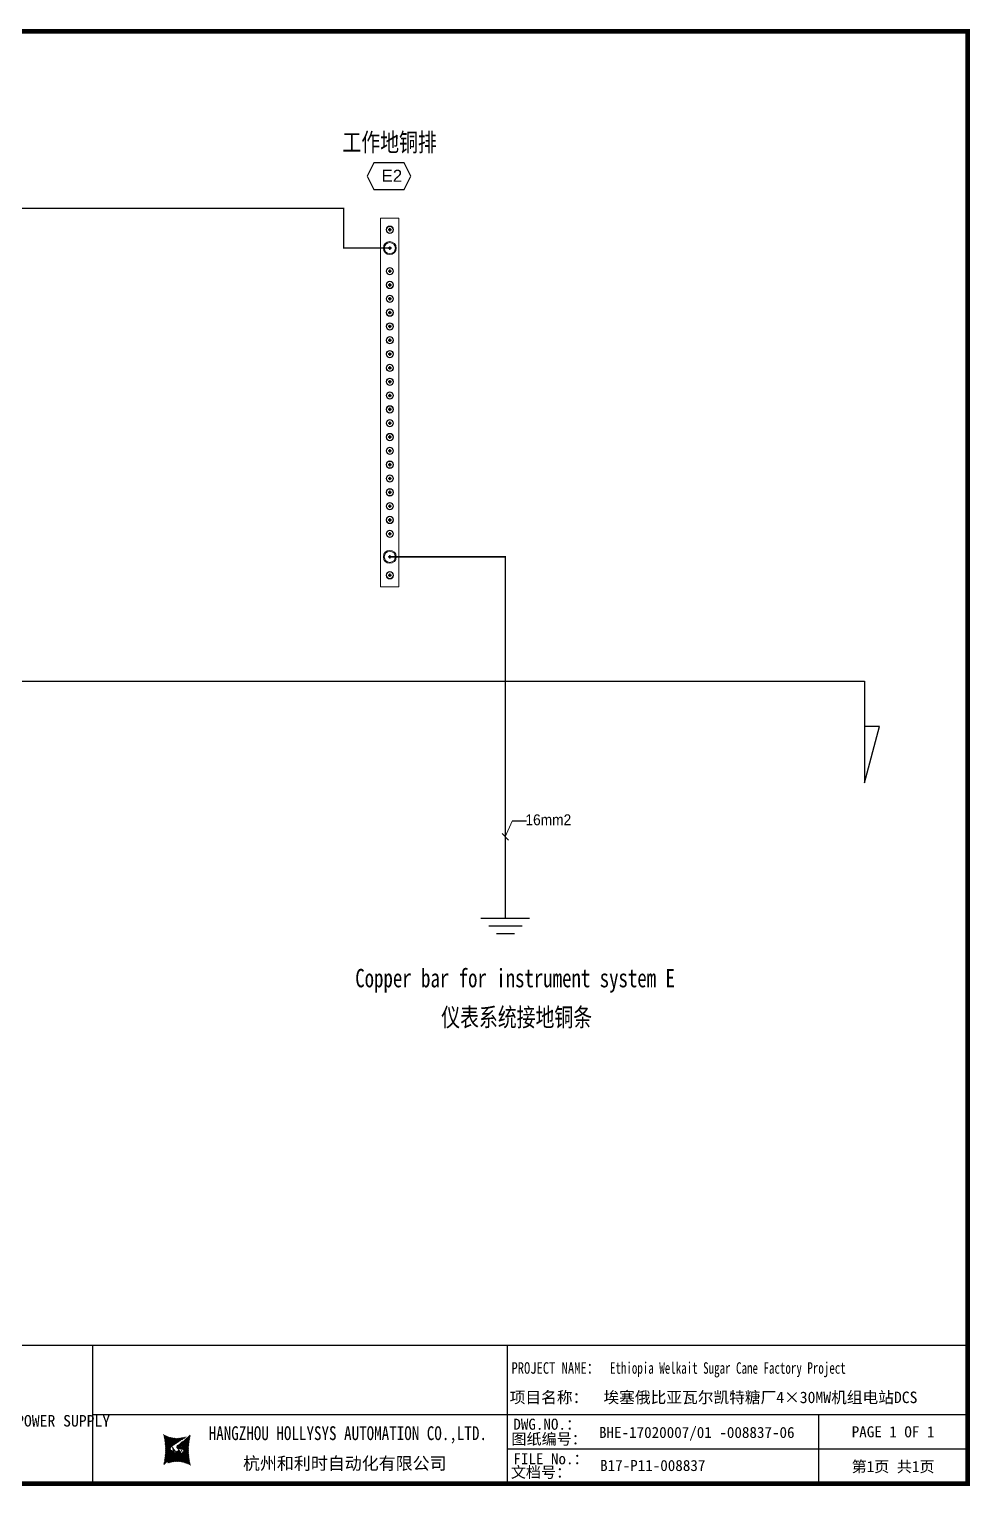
# Model space of a CAD drawing. Extents: x 81444 to 119867, y -54538 to -28747.
# Drawn here: x 98552 to 100595, y -32547 to -29386 of the extents above; entities that cross this region are included whole.
import ezdxf
from ezdxf.enums import TextEntityAlignment as Align
from ezdxf.lldxf.tags import DXFTag

# ---------------------------------------------------------------- set-up
doc = ezdxf.new("R2010")
doc.units = 0
doc.header["$LTSCALE"] = 100
doc.header["$MEASUREMENT"] = 0
for name, color, linetype in [('02___PRT_ALL_AXES', 7, 'Continuous'), ('t', 1, 'Continuous'), ('标准图框及表格', 7, 'Continuous')]:
    doc.layers.add(name, color=color, linetype=linetype)
doc.layers.add('细实线', color=7, linetype='Continuous', lineweight=20)
doc.styles.add('HZ', font='arial.ttf', dxfattribs={"width": 0.7})
doc.styles.add('HZTXT1', font='', dxfattribs={"width": 0.8})
doc.styles.get("Standard").update_dxf_attribs({"font": ''})
doc.styles.get('HZTXT1').set_extended_font_data('SimSun')
doc.styles.get('Standard').set_extended_font_data('SimSun')
tags = doc.linetypes.add('CENTER', pattern=[2, 1.25, -0.25, 0.25, -0.25]).pattern_tags.tags
tags[10:11] = [DXFTag(74, 4), DXFTag(75, 0), DXFTag(340, '0'), DXFTag(46, 1.0), DXFTag(50, 0.0), DXFTag(44, 0.0), DXFTag(45, 0.0)]
tags[8:9] = [DXFTag(74, 4), DXFTag(75, 0), DXFTag(340, '0'), DXFTag(46, 1.0), DXFTag(50, 0.0), DXFTag(44, 0.0), DXFTag(45, 0.0)]
tags[6:7] = [DXFTag(74, 4), DXFTag(75, 0), DXFTag(340, '0'), DXFTag(46, 1.0), DXFTag(50, 0.0), DXFTag(44, 0.0), DXFTag(45, 0.0)]
tags[4:5] = [DXFTag(74, 4), DXFTag(75, 0), DXFTag(340, '0'), DXFTag(46, 1.0), DXFTag(50, 0.0), DXFTag(44, 0.0), DXFTag(45, 0.0)]
tags = doc.linetypes.add('HIDDEN', pattern=[0.375, 0.25, -0.125]).pattern_tags.tags
tags[6:7] = [DXFTag(74, 4), DXFTag(75, 0), DXFTag(340, '0'), DXFTag(46, 1.0), DXFTag(50, 0.0), DXFTag(44, 0.0), DXFTag(45, 0.0)]
tags[4:5] = [DXFTag(74, 4), DXFTag(75, 0), DXFTag(340, '0'), DXFTag(46, 1.0), DXFTag(50, 0.0), DXFTag(44, 0.0), DXFTag(45, 0.0)]
pattern_1 = [(45, (0, 0), (-0.736262898216564, 0.7362628982165641), [])]

# ---------------------------------------------------------------- blocks, each defined once
blk = doc.blocks.new('工作地铜排新')
at = {"linetype": 'Continuous', "lineweight": 0}
for p, q in [((8.590020265575731, -13.04118399630534), (8.590020265575731, -12.04118399630534)), ((8.590020265575731, -12.04118399630534), (9.590020265575731, -12.04118399630534)), ((9.590020265575731, -13.04118399630534), (8.590020265575731, -13.04118399630534)), ((9.590020265575731, -12.04118399630534), (9.590020265575731, -11.04118399630534)), ((9.590020265575731, -11.04118399630534), (10.59002026557573, -11.04118399630534)), ((9.590020265575731, -14.04118399630534), (9.590020265575731, -13.04118399630534)), ((10.59002026557573, -14.04118399630534), (9.590020265575731, -14.04118399630534)), ((10.59002026557573, -11.04118399630534), (10.59002026557573, -12.04118399630534)), ((10.59002026557573, -12.04118399630534), (11.59002026557573, -12.04118399630534)), ((10.59002026557573, -13.04118399630534), (10.59002026557573, -14.04118399630534)), ((11.59002026557573, -13.04118399630534), (10.59002026557573, -13.04118399630534)), ((11.59002026557573, -12.04118399630534), (11.59002026557573, -13.04118399630534)), ((8.590020265575731, -58.00000536441803), (8.590020265575731, -57.00000536441803)), ((8.590020265575731, -57.00000536441803), (9.590020265575731, -57.00000536441803)), ((9.590020265575731, -58.00000536441803), (8.590020265575731, -58.00000536441803)), ((9.590020265575731, -57.00000536441803), (9.590020265575731, -56.00000536441803)), ((9.590020265575731, -56.00000536441803), (10.59002026557573, -56.00000536441803)), ((9.590020265575731, -59.00000536441803), (9.590020265575731, -58.00000536441803)), ((10.59002026557573, -59.00000536441803), (9.590020265575731, -59.00000536441803)), ((10.59002026557573, -56.00000536441803), (10.59002026557573, -57.00000536441803)), ((10.59002026557573, -57.00000536441803), (11.59002026557573, -57.00000536441803)), ((10.59002026557573, -58.00000536441803), (10.59002026557573, -59.00000536441803)), ((11.59002026557573, -58.00000536441803), (10.59002026557573, -58.00000536441803)), ((11.59002026557573, -57.00000536441803), (11.59002026557573, -58.00000536441803)), ((8.590020265575731, -73.00000536441803), (8.590020265575731, -72.00000536441803)), ((8.590020265575731, -72.00000536441803), (9.590020265575731, -72.00000536441803)), ((9.590020265575731, -73.00000536441803), (8.590020265575731, -73.00000536441803)), ((9.590020265575731, -72.00000536441803), (9.590020265575731, -71.00000536441803)), ((9.590020265575731, -71.00000536441803), (10.59002026557573, -71.00000536441803)), ((9.590020265575731, -74.00000536441803), (9.590020265575731, -73.00000536441803)), ((10.59002026557573, -74.00000536441803), (9.590020265575731, -74.00000536441803)), ((10.59002026557573, -71.00000536441803), (10.59002026557573, -72.00000536441803)), ((10.59002026557573, -72.00000536441803), (11.59002026557573, -72.00000536441803)), ((10.59002026557573, -73.00000536441803), (10.59002026557573, -74.00000536441803)), ((11.59002026557573, -73.00000536441803), (10.59002026557573, -73.00000536441803)), ((11.59002026557573, -72.00000536441803), (11.59002026557573, -73.00000536441803)), ((8.590020265575731, -88.00000536441803), (8.590020265575731, -87.00000536441803)), ((8.590020265575731, -87.00000536441803), (9.590020265575731, -87.00000536441803)), ((9.590020265575731, -88.00000536441803), (8.590020265575731, -88.00000536441803)), ((9.590020265575731, -87.00000536441803), (9.590020265575731, -86.00000536441803)), ((9.590020265575731, -86.00000536441803), (10.59002026557573, -86.00000536441803)), ((9.590020265575731, -89.00000536441803), (9.590020265575731, -88.00000536441803)), ((10.59002026557573, -89.00000536441803), (9.590020265575731, -89.00000536441803)), ((10.59002026557573, -86.00000536441803), (10.59002026557573, -87.00000536441803)), ((10.59002026557573, -87.00000536441803), (11.59002026557573, -87.00000536441803)), ((10.59002026557573, -88.00000536441803), (10.59002026557573, -89.00000536441803)), ((11.59002026557573, -88.00000536441803), (10.59002026557573, -88.00000536441803)), ((11.59002026557573, -87.00000536441803), (11.59002026557573, -88.00000536441803)), ((8.590020265575731, -103.000005364418), (8.590020265575731, -102.000005364418)), ((8.590020265575731, -102.000005364418), (9.590020265575731, -102.000005364418)), ((9.590020265575731, -103.000005364418), (8.590020265575731, -103.000005364418)), ((9.590020265575731, -102.000005364418), (9.590020265575731, -101.000005364418)), ((9.590020265575731, -101.000005364418), (10.59002026557573, -101.000005364418)), ((9.590020265575731, -104.000005364418), (9.590020265575731, -103.000005364418)), ((10.59002026557573, -104.000005364418), (9.590020265575731, -104.000005364418)), ((10.59002026557573, -101.000005364418), (10.59002026557573, -102.000005364418)), ((10.59002026557573, -102.000005364418), (11.59002026557573, -102.000005364418)), ((10.59002026557573, -103.000005364418), (10.59002026557573, -104.000005364418)), ((11.59002026557573, -103.000005364418), (10.59002026557573, -103.000005364418)), ((11.59002026557573, -102.000005364418), (11.59002026557573, -103.000005364418)), ((8.590020265575731, -118.000005364418), (8.590020265575731, -117.000005364418)), ((8.590020265575731, -117.000005364418), (9.590020265575731, -117.000005364418)), ((9.590020265575731, -118.000005364418), (8.590020265575731, -118.000005364418)), ((9.590020265575731, -117.000005364418), (9.590020265575731, -116.000005364418)), ((9.590020265575731, -116.000005364418), (10.59002026557573, -116.000005364418)), ((9.590020265575731, -119.000005364418), (9.590020265575731, -118.000005364418)), ((10.59002026557573, -119.000005364418), (9.590020265575731, -119.000005364418)), ((10.59002026557573, -116.000005364418), (10.59002026557573, -117.000005364418)), ((10.59002026557573, -117.000005364418), (11.59002026557573, -117.000005364418)), ((10.59002026557573, -118.000005364418), (10.59002026557573, -119.000005364418)), ((11.59002026557573, -118.000005364418), (10.59002026557573, -118.000005364418)), ((11.59002026557573, -117.000005364418), (11.59002026557573, -118.000005364418)), ((8.590020265575731, -133.000005364418), (8.590020265575731, -132.000005364418)), ((8.590020265575731, -132.000005364418), (9.590020265575731, -132.000005364418)), ((9.590020265575731, -133.000005364418), (8.590020265575731, -133.000005364418)), ((9.590020265575731, -132.000005364418), (9.590020265575731, -131.000005364418)), ((9.590020265575731, -131.000005364418), (10.59002026557573, -131.000005364418)), ((9.590020265575731, -134.000005364418), (9.590020265575731, -133.000005364418)), ((10.59002026557573, -134.000005364418), (9.590020265575731, -134.000005364418)), ((10.59002026557573, -131.000005364418), (10.59002026557573, -132.000005364418)), ((10.59002026557573, -132.000005364418), (11.59002026557573, -132.000005364418)), ((10.59002026557573, -133.000005364418), (10.59002026557573, -134.000005364418)), ((11.59002026557573, -133.000005364418), (10.59002026557573, -133.000005364418)), ((11.59002026557573, -132.000005364418), (11.59002026557573, -133.000005364418)), ((8.590020265575731, -148.000005364418), (8.590020265575731, -147.000005364418)), ((8.590020265575731, -147.000005364418), (9.590020265575731, -147.000005364418)), ((9.590020265575731, -148.000005364418), (8.590020265575731, -148.000005364418)), ((9.590020265575731, -147.000005364418), (9.590020265575731, -146.000005364418)), ((9.590020265575731, -146.000005364418), (10.59002026557573, -146.000005364418)), ((9.590020265575731, -149.000005364418), (9.590020265575731, -148.000005364418)), ((10.59002026557573, -149.000005364418), (9.590020265575731, -149.000005364418)), ((10.59002026557573, -146.000005364418), (10.59002026557573, -147.000005364418)), ((10.59002026557573, -147.000005364418), (11.59002026557573, -147.000005364418)), ((10.59002026557573, -148.000005364418), (10.59002026557573, -149.000005364418)), ((11.59002026557573, -148.000005364418), (10.59002026557573, -148.000005364418)), ((11.59002026557573, -147.000005364418), (11.59002026557573, -148.000005364418)), ((8.590020265575731, -163.000005364418), (8.590020265575731, -162.000005364418)), ((8.590020265575731, -162.000005364418), (9.590020265575731, -162.000005364418)), ((9.590020265575731, -163.000005364418), (8.590020265575731, -163.000005364418)), ((9.590020265575731, -162.000005364418), (9.590020265575731, -161.000005364418)), ((9.590020265575731, -161.000005364418), (10.59002026557573, -161.000005364418)), ((9.590020265575731, -164.000005364418), (9.590020265575731, -163.000005364418)), ((10.59002026557573, -164.000005364418), (9.590020265575731, -164.000005364418)), ((10.59002026557573, -161.000005364418), (10.59002026557573, -162.000005364418)), ((10.59002026557573, -162.000005364418), (11.59002026557573, -162.000005364418)), ((10.59002026557573, -163.000005364418), (10.59002026557573, -164.000005364418)), ((11.59002026557573, -163.000005364418), (10.59002026557573, -163.000005364418)), ((11.59002026557573, -162.000005364418), (11.59002026557573, -163.000005364418)), ((8.590020265575731, -178.000005364418), (8.590020265575731, -177.000005364418)), ((8.590020265575731, -177.000005364418), (9.590020265575731, -177.000005364418)), ((9.590020265575731, -178.000005364418), (8.590020265575731, -178.000005364418)), ((9.590020265575731, -177.000005364418), (9.590020265575731, -176.000005364418)), ((9.590020265575731, -176.000005364418), (10.59002026557573, -176.000005364418)), ((9.590020265575731, -179.000005364418), (9.590020265575731, -178.000005364418)), ((10.59002026557573, -179.000005364418), (9.590020265575731, -179.000005364418)), ((10.59002026557573, -176.000005364418), (10.59002026557573, -177.000005364418)), ((10.59002026557573, -177.000005364418), (11.59002026557573, -177.000005364418)), ((10.59002026557573, -178.000005364418), (10.59002026557573, -179.000005364418)), ((11.59002026557573, -178.000005364418), (10.59002026557573, -178.000005364418)), ((11.59002026557573, -177.000005364418), (11.59002026557573, -178.000005364418)), ((8.590020265575731, -193.000005364418), (8.590020265575731, -192.000005364418)), ((8.590020265575731, -192.000005364418), (9.590020265575731, -192.000005364418)), ((9.590020265575731, -193.000005364418), (8.590020265575731, -193.000005364418)), ((9.590020265575731, -192.000005364418), (9.590020265575731, -191.000005364418)), ((9.590020265575731, -191.000005364418), (10.59002026557573, -191.000005364418)), ((9.590020265575731, -194.000005364418), (9.590020265575731, -193.000005364418)), ((10.59002026557573, -194.000005364418), (9.590020265575731, -194.000005364418)), ((10.59002026557573, -191.000005364418), (10.59002026557573, -192.000005364418)), ((10.59002026557573, -192.000005364418), (11.59002026557573, -192.000005364418)), ((10.59002026557573, -193.000005364418), (10.59002026557573, -194.000005364418)), ((11.59002026557573, -193.000005364418), (10.59002026557573, -193.000005364418)), ((11.59002026557573, -192.000005364418), (11.59002026557573, -193.000005364418)), ((8.590020265575731, -208.000005364418), (8.590020265575731, -207.000005364418)), ((8.590020265575731, -207.000005364418), (9.590020265575731, -207.000005364418)), ((9.590020265575731, -208.000005364418), (8.590020265575731, -208.000005364418)), ((9.590020265575731, -207.000005364418), (9.590020265575731, -206.000005364418)), ((9.590020265575731, -206.000005364418), (10.59002026557573, -206.000005364418)), ((9.590020265575731, -209.000005364418), (9.590020265575731, -208.000005364418)), ((10.59002026557573, -209.000005364418), (9.590020265575731, -209.000005364418)), ((9.590020265575731, -222.000005364418), (9.590020265575731, -221.000005364418)), ((9.590020265575731, -221.000005364418), (10.59002026557573, -221.000005364418)), ((10.59002026557573, -206.000005364418), (10.59002026557573, -207.000005364418)), ((10.59002026557573, -207.000005364418), (11.59002026557573, -207.000005364418)), ((10.59002026557573, -208.000005364418), (10.59002026557573, -209.000005364418)), ((11.59002026557573, -208.000005364418), (10.59002026557573, -208.000005364418)), ((10.59002026557573, -221.000005364418), (10.59002026557573, -222.000005364418)), ((11.59002026557573, -207.000005364418), (11.59002026557573, -208.000005364418)), ((8.590020265575731, -223.000005364418), (8.590020265575731, -222.000005364418)), ((8.590020265575731, -222.000005364418), (9.590020265575731, -222.000005364418)), ((9.590020265575731, -223.000005364418), (8.590020265575731, -223.000005364418)), ((8.590020265575731, -238.000005364418), (8.590020265575731, -237.000005364418)), ((8.590020265575731, -237.000005364418), (9.590020265575731, -237.000005364418)), ((9.590020265575731, -224.000005364418), (9.590020265575731, -223.000005364418)), ((10.59002026557573, -224.000005364418), (9.590020265575731, -224.000005364418)), ((9.590020265575731, -237.000005364418), (9.590020265575731, -236.000005364418)), ((9.590020265575731, -236.000005364418), (10.59002026557573, -236.000005364418)), ((10.59002026557573, -222.000005364418), (11.59002026557573, -222.000005364418)), ((10.59002026557573, -223.000005364418), (10.59002026557573, -224.000005364418)), ((11.59002026557573, -223.000005364418), (10.59002026557573, -223.000005364418)), ((10.59002026557573, -236.000005364418), (10.59002026557573, -237.000005364418)), ((10.59002026557573, -237.000005364418), (11.59002026557573, -237.000005364418)), ((11.59002026557573, -222.000005364418), (11.59002026557573, -223.000005364418)), ((11.59002026557573, -237.000005364418), (11.59002026557573, -238.000005364418)), ((9.590020265575731, -238.000005364418), (8.590020265575731, -238.000005364418)), ((8.590020265575731, -253.000005364418), (8.590020265575731, -252.000005364418)), ((8.590020265575731, -252.000005364418), (9.590020265575731, -252.000005364418)), ((9.590020265575731, -239.000005364418), (9.590020265575731, -238.000005364418)), ((10.59002026557573, -239.000005364418), (9.590020265575731, -239.000005364418)), ((9.590020265575731, -252.000005364418), (9.590020265575731, -251.000005364418)), ((9.590020265575731, -251.000005364418), (10.59002026557573, -251.000005364418)), ((10.59002026557573, -238.000005364418), (10.59002026557573, -239.000005364418)), ((11.59002026557573, -238.000005364418), (10.59002026557573, -238.000005364418)), ((10.59002026557573, -251.000005364418), (10.59002026557573, -252.000005364418)), ((10.59002026557573, -252.000005364418), (11.59002026557573, -252.000005364418)), ((11.59002026557573, -252.000005364418), (11.59002026557573, -253.000005364418)), ((9.590020265575731, -253.000005364418), (8.590020265575731, -253.000005364418)), ((8.590020265575731, -268.000005364418), (8.590020265575731, -267.000005364418)), ((8.590020265575731, -267.000005364418), (9.590020265575731, -267.000005364418)), ((9.590020265575731, -268.000005364418), (8.590020265575731, -268.000005364418)), ((9.590020265575731, -254.000005364418), (9.590020265575731, -253.000005364418)), ((10.59002026557573, -254.000005364418), (9.590020265575731, -254.000005364418)), ((9.590020265575731, -267.000005364418), (9.590020265575731, -266.000005364418)), ((9.590020265575731, -266.000005364418), (10.59002026557573, -266.000005364418)), ((9.590020265575731, -269.000005364418), (9.590020265575731, -268.000005364418)), ((10.59002026557573, -253.000005364418), (10.59002026557573, -254.000005364418)), ((11.59002026557573, -253.000005364418), (10.59002026557573, -253.000005364418)), ((10.59002026557573, -266.000005364418), (10.59002026557573, -267.000005364418)), ((10.59002026557573, -267.000005364418), (11.59002026557573, -267.000005364418)), ((10.59002026557573, -268.000005364418), (10.59002026557573, -269.000005364418)), ((11.59002026557573, -268.000005364418), (10.59002026557573, -268.000005364418)), ((11.59002026557573, -267.000005364418), (11.59002026557573, -268.000005364418)), ((8.590020265575731, -283.000005364418), (8.590020265575731, -282.000005364418)), ((8.590020265575731, -282.000005364418), (9.590020265575731, -282.000005364418)), ((9.590020265575731, -283.000005364418), (8.590020265575731, -283.000005364418)), ((10.59002026557573, -269.000005364418), (9.590020265575731, -269.000005364418)), ((9.590020265575731, -282.000005364418), (9.590020265575731, -281.000005364418)), ((9.590020265575731, -281.000005364418), (10.59002026557573, -281.000005364418)), ((9.590020265575731, -284.000005364418), (9.590020265575731, -283.000005364418)), ((10.59002026557573, -284.000005364418), (9.590020265575731, -284.000005364418)), ((10.59002026557573, -281.000005364418), (10.59002026557573, -282.000005364418)), ((10.59002026557573, -282.000005364418), (11.59002026557573, -282.000005364418)), ((10.59002026557573, -283.000005364418), (10.59002026557573, -284.000005364418)), ((11.59002026557573, -283.000005364418), (10.59002026557573, -283.000005364418)), ((11.59002026557573, -282.000005364418), (11.59002026557573, -283.000005364418)), ((8.590020265575731, -298.000005364418), (8.590020265575731, -297.000005364418)), ((8.590020265575731, -297.000005364418), (9.590020265575731, -297.000005364418)), ((9.590020265575731, -298.000005364418), (8.590020265575731, -298.000005364418)), ((9.590020265575731, -297.000005364418), (9.590020265575731, -296.000005364418)), ((9.590020265575731, -296.000005364418), (10.59002026557573, -296.000005364418)), ((9.590020265575731, -299.000005364418), (9.590020265575731, -298.000005364418)), ((10.59002026557573, -299.000005364418), (9.590020265575731, -299.000005364418)), ((10.59002026557573, -296.000005364418), (10.59002026557573, -297.000005364418)), ((10.59002026557573, -297.000005364418), (11.59002026557573, -297.000005364418)), ((10.59002026557573, -298.000005364418), (10.59002026557573, -299.000005364418)), ((11.59002026557573, -298.000005364418), (10.59002026557573, -298.000005364418)), ((11.59002026557573, -297.000005364418), (11.59002026557573, -298.000005364418)), ((8.590020265575731, -313.000005364418), (8.590020265575731, -312.000005364418)), ((8.590020265575731, -312.000005364418), (9.590020265575731, -312.000005364418)), ((9.590020265575731, -313.000005364418), (8.590020265575731, -313.000005364418)), ((9.590020265575731, -312.000005364418), (9.590020265575731, -311.000005364418)), ((9.590020265575731, -311.000005364418), (10.59002026557573, -311.000005364418)), ((9.590020265575731, -314.000005364418), (9.590020265575731, -313.000005364418)), ((10.59002026557573, -314.000005364418), (9.590020265575731, -314.000005364418)), ((10.59002026557573, -311.000005364418), (10.59002026557573, -312.000005364418)), ((10.59002026557573, -312.000005364418), (11.59002026557573, -312.000005364418)), ((10.59002026557573, -313.000005364418), (10.59002026557573, -314.000005364418)), ((11.59002026557573, -313.000005364418), (10.59002026557573, -313.000005364418)), ((11.59002026557573, -312.000005364418), (11.59002026557573, -313.000005364418)), ((8.590020265575731, -328.000005364418), (8.590020265575731, -327.000005364418)), ((8.590020265575731, -327.000005364418), (9.590020265575731, -327.000005364418)), ((9.590020265575731, -328.000005364418), (8.590020265575731, -328.000005364418)), ((9.590020265575731, -327.000005364418), (9.590020265575731, -326.000005364418)), ((9.590020265575731, -326.000005364418), (10.59002026557573, -326.000005364418)), ((9.590020265575731, -329.000005364418), (9.590020265575731, -328.000005364418)), ((10.59002026557573, -329.000005364418), (9.590020265575731, -329.000005364418)), ((10.59002026557573, -326.000005364418), (10.59002026557573, -327.000005364418)), ((10.59002026557573, -327.000005364418), (11.59002026557573, -327.000005364418)), ((10.59002026557573, -328.000005364418), (10.59002026557573, -329.000005364418)), ((11.59002026557573, -328.000005364418), (10.59002026557573, -328.000005364418)), ((11.59002026557573, -327.000005364418), (11.59002026557573, -328.000005364418)), ((8.590020265575731, -343.000005364418), (8.590020265575731, -342.000005364418)), ((8.590020265575731, -342.000005364418), (9.590020265575731, -342.000005364418)), ((9.590020265575731, -343.000005364418), (8.590020265575731, -343.000005364418)), ((9.590020265575731, -342.000005364418), (9.590020265575731, -341.000005364418)), ((9.590020265575731, -341.000005364418), (10.59002026557573, -341.000005364418)), ((9.590020265575731, -344.000005364418), (9.590020265575731, -343.000005364418)), ((10.59002026557573, -344.000005364418), (9.590020265575731, -344.000005364418)), ((10.59002026557573, -341.000005364418), (10.59002026557573, -342.000005364418)), ((10.59002026557573, -342.000005364418), (11.59002026557573, -342.000005364418)), ((10.59002026557573, -343.000005364418), (10.59002026557573, -344.000005364418)), ((11.59002026557573, -343.000005364418), (10.59002026557573, -343.000005364418)), ((11.59002026557573, -342.000005364418), (11.59002026557573, -343.000005364418)), ((8.590020265575731, -388.000005364418), (8.590020265575731, -387.000005364418)), ((8.590020265575731, -387.000005364418), (9.590020265575731, -387.000005364418)), ((9.590020265575731, -388.000005364418), (8.590020265575731, -388.000005364418)), ((9.590020265575731, -387.000005364418), (9.590020265575731, -386.000005364418)), ((9.590020265575731, -386.000005364418), (10.59002026557573, -386.000005364418)), ((9.590020265575731, -389.000005364418), (9.590020265575731, -388.000005364418)), ((10.59002026557573, -389.000005364418), (9.590020265575731, -389.000005364418)), ((10.59002026557573, -386.000005364418), (10.59002026557573, -387.000005364418)), ((10.59002026557573, -387.000005364418), (11.59002026557573, -387.000005364418)), ((10.59002026557573, -388.000005364418), (10.59002026557573, -389.000005364418)), ((11.59002026557573, -388.000005364418), (10.59002026557573, -388.000005364418)), ((11.59002026557573, -387.000005364418), (11.59002026557573, -388.000005364418))]:
    blk.add_line(p, q, dxfattribs=at)
at = {"linetype": 'Continuous'}
for p, q in [((9.590020265575731, -31.00000536441803), (10.59002026557573, -31.00000536441803)), ((9.590020265575731, -32.00000536441803), (9.590020265575731, -31.00000536441803)), ((10.59002026557573, -31.00000536441803), (10.59002026557573, -32.00000536441803)), ((8.590020265575731, -32.00000536441803), (9.590020265575731, -32.00000536441803)), ((8.590020265575731, -33.00000536441803), (8.590020265575731, -32.00000536441803)), ((9.590020265575731, -33.00000536441803), (8.590020265575731, -33.00000536441803)), ((9.590020265575731, -34.00000536441803), (9.590020265575731, -33.00000536441803)), ((10.59002026557573, -34.00000536441803), (9.590020265575731, -34.00000536441803)), ((10.59002026557573, -32.00000536441803), (11.59002026557573, -32.00000536441803)), ((11.59002026557573, -33.00000536441803), (10.59002026557573, -33.00000536441803)), ((10.59002026557573, -33.00000536441803), (10.59002026557573, -34.00000536441803)), ((11.59002026557573, -32.00000536441803), (11.59002026557573, -33.00000536441803)), ((8.590020265575731, -367.000005364418), (9.590020265575731, -367.000005364418)), ((8.590020265575731, -368.000005364418), (8.590020265575731, -367.000005364418)), ((9.590020265575731, -368.000005364418), (8.590020265575731, -368.000005364418)), ((9.590020265575731, -366.000005364418), (10.59002026557573, -366.000005364418)), ((9.590020265575731, -367.000005364418), (9.590020265575731, -366.000005364418)), ((9.590020265575731, -369.000005364418), (9.590020265575731, -368.000005364418)), ((10.59002026557573, -369.000005364418), (9.590020265575731, -369.000005364418)), ((10.59002026557573, -366.000005364418), (10.59002026557573, -367.000005364418)), ((10.59002026557573, -367.000005364418), (11.59002026557573, -367.000005364418)), ((11.59002026557573, -368.000005364418), (10.59002026557573, -368.000005364418)), ((10.59002026557573, -368.000005364418), (10.59002026557573, -369.000005364418)), ((11.59002026557573, -367.000005364418), (11.59002026557573, -368.000005364418))]:
    blk.add_line(p, q, dxfattribs=at)
blk.add_lwpolyline([(20.00004053115845, 0), (20.00004053115845, -400.0000286102295), (0, -400.0000286102295), (0, 0)], close=True)
for centre, radius in [((10.09002026557573, -32.50000536441803), 7), ((10.09002026557573, -32.50000536441803), 6), ((10.09002026557573, -367.500005364418), 7), ((10.09002026557573, -367.500005364418), 6)]:
    blk.add_circle(centre, radius, dxfattribs=at)
at = {"layer": '02___PRT_ALL_AXES', "linetype": 'Continuous', "lineweight": 0}
for centre, radius in [((10.09002026557573, -12.54118399630534), 4), ((10.09002026557573, -12.54118399630534), 3.6), ((10.09002026557573, -57.50000536441803), 4), ((10.09002026557573, -57.50000536441803), 3.6), ((10.09002026557573, -72.50000536441803), 4), ((10.09002026557573, -72.50000536441803), 3.6), ((10.09002026557573, -87.50000536441803), 4), ((10.09002026557573, -87.50000536441803), 3.6), ((10.09002026557573, -102.500005364418), 4), ((10.09002026557573, -102.500005364418), 3.6), ((10.09002026557573, -117.500005364418), 4), ((10.09002026557573, -117.500005364418), 3.6), ((10.09002026557573, -132.500005364418), 4), ((10.09002026557573, -132.500005364418), 3.6), ((10.09002026557573, -147.500005364418), 4), ((10.09002026557573, -147.500005364418), 3.6), ((10.09002026557573, -162.500005364418), 4), ((10.09002026557573, -177.500005364418), 4), ((10.09002026557573, -162.500005364418), 3.6), ((10.09002026557573, -192.500005364418), 4), ((10.09002026557573, -177.500005364418), 3.6), ((10.09002026557573, -192.500005364418), 3.6), ((10.09002026557573, -207.500005364418), 4), ((10.09002026557573, -207.500005364418), 3.6), ((10.09002026557573, -222.500005364418), 4), ((10.09002026557573, -222.500005364418), 3.6), ((10.09002026557573, -237.500005364418), 4), ((10.09002026557573, -237.500005364418), 3.6), ((10.09002026557573, -252.500005364418), 4), ((10.09002026557573, -252.500005364418), 3.6), ((10.09002026557573, -267.500005364418), 4), ((10.09002026557573, -267.500005364418), 3.6), ((10.09002026557573, -282.500005364418), 4), ((10.09002026557573, -282.500005364418), 3.6), ((10.09002026557573, -297.500005364418), 4), ((10.09002026557573, -297.500005364418), 3.6), ((10.09002026557573, -312.500005364418), 4), ((10.09002026557573, -312.500005364418), 3.6), ((10.09002026557573, -327.500005364418), 4), ((10.09002026557573, -327.500005364418), 3.6), ((10.09002026557573, -342.500005364418), 4), ((10.09002026557573, -342.500005364418), 3.6), ((10.09002026557573, -387.500005364418), 4), ((10.09002026557573, -387.500005364418), 3.6)]:
    blk.add_circle(centre, radius, dxfattribs=at)
at = {"layer": '细实线'}
for p, q in [((8.590020265575731, -12.54118399630534), (11.59002026557573, -12.54118399630534)), ((10.09002026557573, -11.04118399630534), (10.09002026557573, -14.04118399630534)), ((10.09002026557573, -31.00000536441803), (10.09002026557573, -34.00000536441803)), ((8.590020265575731, -32.50000536441803), (11.59002026557573, -32.50000536441803)), ((8.590020265575731, -57.50000536441803), (11.59002026557573, -57.50000536441803)), ((10.09002026557573, -56.00000536441803), (10.09002026557573, -59.00000536441803)), ((8.590020265575731, -72.50000536441803), (11.59002026557573, -72.50000536441803)), ((10.09002026557573, -71.00000536441803), (10.09002026557573, -74.00000536441803)), ((8.590020265575731, -87.50000536441803), (11.59002026557573, -87.50000536441803)), ((10.09002026557573, -86.00000536441803), (10.09002026557573, -89.00000536441803)), ((8.590020265575731, -102.500005364418), (11.59002026557573, -102.500005364418)), ((10.09002026557573, -101.000005364418), (10.09002026557573, -104.000005364418)), ((8.590020265575731, -117.500005364418), (11.59002026557573, -117.500005364418)), ((10.09002026557573, -116.000005364418), (10.09002026557573, -119.000005364418)), ((8.590020265575731, -132.500005364418), (11.59002026557573, -132.500005364418)), ((10.09002026557573, -131.000005364418), (10.09002026557573, -134.000005364418)), ((8.590020265575731, -147.500005364418), (11.59002026557573, -147.500005364418)), ((10.09002026557573, -146.000005364418), (10.09002026557573, -149.000005364418)), ((8.590020265575731, -162.500005364418), (11.59002026557573, -162.500005364418)), ((10.09002026557573, -161.000005364418), (10.09002026557573, -164.000005364418)), ((8.590020265575731, -177.500005364418), (11.59002026557573, -177.500005364418)), ((10.09002026557573, -176.000005364418), (10.09002026557573, -179.000005364418)), ((8.590020265575731, -192.500005364418), (11.59002026557573, -192.500005364418)), ((10.09002026557573, -191.000005364418), (10.09002026557573, -194.000005364418)), ((8.590020265575731, -207.500005364418), (11.59002026557573, -207.500005364418)), ((10.09002026557573, -206.000005364418), (10.09002026557573, -209.000005364418)), ((10.09002026557573, -221.000005364418), (10.09002026557573, -224.000005364418)), ((8.590020265575731, -222.500005364418), (11.59002026557573, -222.500005364418)), ((10.09002026557573, -236.000005364418), (10.09002026557573, -239.000005364418)), ((8.590020265575731, -237.500005364418), (11.59002026557573, -237.500005364418)), ((8.590020265575731, -252.500005364418), (11.59002026557573, -252.500005364418)), ((10.09002026557573, -251.000005364418), (10.09002026557573, -254.000005364418)), ((8.590020265575731, -267.500005364418), (11.59002026557573, -267.500005364418)), ((10.09002026557573, -266.000005364418), (10.09002026557573, -269.000005364418)), ((8.590020265575731, -282.500005364418), (11.59002026557573, -282.500005364418)), ((10.09002026557573, -281.000005364418), (10.09002026557573, -284.000005364418)), ((8.590020265575731, -297.500005364418), (11.59002026557573, -297.500005364418)), ((10.09002026557573, -296.000005364418), (10.09002026557573, -299.000005364418)), ((8.590020265575731, -312.500005364418), (11.59002026557573, -312.500005364418)), ((10.09002026557573, -311.000005364418), (10.09002026557573, -314.000005364418)), ((8.590020265575731, -327.500005364418), (11.59002026557573, -327.500005364418)), ((10.09002026557573, -326.000005364418), (10.09002026557573, -329.000005364418)), ((8.590020265575731, -342.500005364418), (11.59002026557573, -342.500005364418)), ((10.09002026557573, -341.000005364418), (10.09002026557573, -344.000005364418)), ((8.590020265575731, -367.500005364418), (11.59002026557573, -367.500005364418)), ((10.09002026557573, -366.000005364418), (10.09002026557573, -369.000005364418)), ((8.590020265575731, -387.500005364418), (11.59002026557573, -387.500005364418)), ((10.09002026557573, -386.000005364418), (10.09002026557573, -389.000005364418))]:
    blk.add_line(p, q, dxfattribs=at)
blk = doc.blocks.new('图框')
at = {"layer": '标准图框及表格'}
h = blk.add_hatch(dxfattribs=at)
h.set_pattern_fill('ANSI31', color=5, scale=8.329863809039892, style=0)
h.set_pattern_definition(pattern_1)
edge = h.paths.add_edge_path()
edge.add_arc((2399.257256036391, -2998.153851416566), 55.18534773488954, 238.1092081981581, 291.6531626184834)
edge.add_line((2419.619937407027, -3049.445018414634), (2388.525499730735, -3070.242821799802))
edge.add_arc((2238.907377712399, -3078.328790578547), 135.3602868968974, 346.3915348661821, 374.2500326978034)
edge.add_line((2370.467593623529, -3110.177132109857), (2397.50623789792, -3087.85242802291))
edge.add_line((2391.339199201146, -3080.281448750429), (2396.143986595598, -3080.898839897796))
edge.add_spline(control_points=[(2397.470018868538, -3087.887634953957), (2398.35948137939, -3087.023080631327), (2399.970992452319, -3085.456697735681), (2399.869182150054, -3081.252294174519), (2397.426500162081, -3081.012803431273), (2396.121921064187, -3080.884897048199)], knot_values=[0, 0, 0, 0, 6.844331067525468, 12.40042740766005, 18.76924275352248, 18.76924275352248, 18.76924275352248, 18.76924275352248], weights=[1, 1, 1, 1, 1, 1], degree=3, periodic=0)
edge.add_spline(control_points=[(2388.515363058686, -3070.265433304907), (2387.789374929038, -3070.86905758363), (2386.478198365832, -3071.959237952229), (2385.544096281083, -3073.38263759949), (2385.127199159644, -3074.017912079413)], knot_values=[0, 0, 0, 0, 5.253673658024614, 9.488438564008057, 9.488438564008057, 9.488438564008057, 9.488438564008057], weights=[1, 1, 1, 1, 1], degree=3, periodic=0)
edge.add_spline(control_points=[(2386.272665588534, -3072.281716856574), (2385.721471206634, -3072.905523096015), (2384.632427465753, -3074.386714445929), (2384.912828655535, -3077.72895088909), (2387.858851342782, -3079.895552619193), (2390.185443934519, -3080.145534927004), (2391.314573401905, -3080.266855002868)], knot_values=[10.66597461496156, 10.66597461496156, 10.66597461496156, 10.66597461496156, 18.97770399508879, 28.89455822145742, 41.119553648298, 52.64692538081317, 52.64692538081317, 52.64692538081317, 52.64692538081317], weights=[1, 1, 1, 1, 1, 1, 1], degree=3, periodic=0)
h = blk.add_hatch(dxfattribs=at)
h.set_pattern_fill('ANSI31', color=3, scale=8.329863809039892, style=0)
h.set_pattern_definition(pattern_1)
edge = h.paths.add_edge_path()
edge.add_line((2402.469732125144, -3075.776359090531), (2407.706041465404, -3076.440586092609))
edge.add_spline(control_points=[(2401.044493204623, -3068.769946203269), (2400.155030693568, -3069.634500525768), (2398.543519620813, -3071.200883421574), (2398.645329922932, -3075.40528698259), (2401.088011911052, -3075.644777725895), (2402.392591008975, -3075.772684108895)], knot_values=[0, 0, 0, 0, 6.844331067526932, 12.40042740766158, 18.76924275352342, 18.76924275352342, 18.76924275352342, 18.76924275352342], weights=[1, 1, 1, 1, 1, 1], degree=3, periodic=0)
edge.add_line((2428.046918449632, -3046.480449047325), (2401.008274175249, -3068.805153134272))
edge.add_spline(control_points=[(2412.625169549749, -3083.918607966574), (2413.015644598316, -3083.422785431954), (2413.86377905187, -3082.052674005965), (2413.601683417044, -3078.928630268005), (2410.655660730175, -3076.762028538062), (2408.329068138031, -3076.512046230251), (2407.199938671052, -3076.390726154226)], knot_values=[12.65408913243743, 12.65408913243743, 12.65408913243743, 12.65408913243743, 18.97770399508879, 28.89455822145742, 41.119553648298, 52.64692538081317, 52.64692538081317, 52.64692538081317, 52.64692538081317], weights=[1, 1, 1, 1, 1, 1, 1], degree=3, periodic=0)
edge.add_line((2411.626283690712, -3084.975693399283), (2412.781242849298, -3083.732051979769))
edge.add_line((2410.021343801694, -3086.399138189481), (2411.626283690712, -3084.975693399414))
edge.add_line((2378.894574665755, -3107.212562742519), (2409.989012342048, -3086.414759357351))
edge.add_arc((2399.257256036391, -3158.503729740543), 55.18534773488965, 58.10920819815809, 111.6531626184834)
edge.add_arc((2559.607134360383, -3078.328790578547), 135.360286896897, 166.3915348661823, 194.2500326978024)
at = {"color": 7}
for p, q in [((2215.642035047145, -2851.581424744189), (2215.642035047145, -3151.581424744189)), ((3115.642035047145, -2851.581424744189), (3115.642035047145, -3151.581424744189)), ((2215.642035047145, -3001.581424744189), (3115.642035047145, -3001.581424744189)), ((3115.642035047145, -3001.581424744189), (4115.642035047145, -3001.581424744189)), ((3791.785572043125, -3001.581424744189), (3791.785572043125, -3151.581424744189)), ((4115.642035047145, -3076.581424744189), (3115.642035047145, -3076.581424744189))]:
    blk.add_line(p, q, dxfattribs=at)
at = {"color": 7, "const_width": 3}
blk.add_lwpolyline([(4115.642035047145, -2851.581424744189), (0, -2851.581424744189)], dxfattribs=at)
at = {"layer": 't', "color": 7, "const_width": 9.61519705431492}
blk.add_lwpolyline([(4115.642035047145, -3151.581424744189), (4115.642035047145, 0), (0, 0), (0, -3151.581424744189)], close=True, dxfattribs=at)
at = {"color": 7, "linetype": 'CENTER'}
for s, height, p in [('图纸编号：', 24, (3125.2212882557, -3066.664538382978)), ('杭州和利时自动化有限公司', 27, (2542.549152440595, -3121.114498389041)), ('文档号：', 24, (3124.032392707933, -3138.728717091954))]:
    blk.add_text(s, height=height, dxfattribs=at).set_placement(p)
at = {"color": 7, "flags": 8}
for tag, p, height in [('DWG.NAME:', (1381.636459220965, -2910.37952511241), 25), ('PROJECTNAME:', (3125.480185663539, -2912.807924402037), 24), ('PROJECTNAME：', (3339.10867075545, -2913.108539231762), 25), ('DWG.NO.:', (3128.186172261583, -3030.402470643486), 24), ('图纸编号', (3315.362718925957, -3052.404678158069), 24), ('FILENO.:', (3128.672545599984, -3106.104124450346), 24), ('文档号', (3317.726365529132, -3124.132485953713), 24)]:
    blk.add_attdef(tag, p, '', height=height, dxfattribs=at)
for tag, height, p in [('RENLIU', 24, (698.1883070825425, -2950.380597809435)), ('SHUFENWANG', 24, (885.7882910716289, -2950.380597809435)), ('FANGHOU', 24, (1069.730755450379, -2950.380597809435)), ('DANDANLI', 24, (1250.015700218792, -2950.380597809435)), ('A', 23, (59.89920926059131, -2974.881554149018)), ('设计时间', 23, (213.8658221408186, -2974.881554149018)), ('刘仁', 23, (698.1883070825425, -3002.188376027443)), ('王姝芬', 23, (885.7882910716289, -3002.188376027443)), ('侯方', 23, (1069.730755450379, -3002.188376027443)), ('李丹丹', 23, (1250.015700218792, -3002.188376027443)), ('#10STATIONONTROLCABINETCOVER', 30, (1777.900103825072, -3017.182374560078)), ('PAGEXOFX', 24, (3953.713803545135, -3039.081424744189)), ('REV.', 24, (59.38265968048654, -3063.048954873535)), ('DATE', 24, (208.907791745165, -3063.048954873535)), ('DESCRIPTION', 24, (451.7192896086781, -3063.048954873535)), ('PREPARED', 24, (698.1883070825425, -3063.048954873535)), ('CHECKED', 24, (885.7882910716144, -3063.048954873535)), ('SIGNED', 24, (1069.730755450364, -3063.048954873535)), ('APPROVED', 24, (1250.015700218792, -3063.048954873535)), ('图纸名称', 30, (1777.900103825072, -3094.695064044037)), ('第几页共几页', 24, (3953.713803545135, -3114.081424744189))]:
    blk.add_attdef(tag, text='', height=height, dxfattribs=at).set_placement(p, align=Align.MIDDLE)
for tag, p in [('图纸名称:', (1377.81237181677, -2965.923337057193)), ('项目名称：', (3121.562334825969, -2984.305160940257)), ('项目名称：', (3325.036680579346, -2984.305160940257))]:
    blk.add_attdef(tag, text='', height=25, dxfattribs=at).set_placement(p, align=Align.BOTTOM_LEFT)
at = {"color": 7, "width": 0.8, "flags": 8}
blk.add_attdef('HANGZHOUHOLLYSYSAUTOMATIONCO.,LTD.', text='', height=24, dxfattribs=at).set_placement((2770.082304289484, -3045.714803244191), align=Align.MIDDLE)
at = {"layer": '标准图框及表格', "color": 5, "style": 'HZ'}
for s, p in [('pgqh', (2373.884875617339, -3059.677228196226)), ('hollilas', (2374.051901626051, -3085.968484618272))]:
    blk.add_text(s, height=5.205656721233694, dxfattribs=at).set_placement(p)
at = {"layer": '标准图框及表格', "color": 3, "style": 'HZ'}
for s, height, p in [('auto', 8.676094535389492, (2400.907127263781, -3074.200036411981)), ('hollysys', 4.338047267694746, (2402.5381050141, -3099.731461394062))]:
    blk.add_text(s, height=height, dxfattribs=at).set_placement(p)

msp = doc.modelspace()

# ---------------------------------------------------------------- linework, layer by layer
at = {"color": 3, "lineweight": 30}
for p, q in [((99335.33372921891, -30530.69046445609, 1632066600960), (99585.99669974046, -30530.69046445609, 1632066600960)), ((99585.99669974046, -30530.69046445609, 1632066600960), (99585.99669974046, -31315.15420689831, 1632066600960))]:
    msp.add_line(p, q, dxfattribs=at)
at = {"color": 5, "linetype": 'CENTER'}
msp.add_line((96911.0175408124, -30800.22865540917, 1632066600960), (100365.5173861863, -30800.22865540917, 1632066600960), dxfattribs=at)
at = {"color": 5}
for p, q in [((100365.5173861863, -30800.22865540917, 1632066600960), (100365.5173861863, -31021.44322154294, 1632066600960)), ((100398.3451028322, -30899.21614177573, 1632066600960), (100365.5173861863, -30899.21614177573, 1632066600960)), ((100365.5173861863, -31021.44322154294, 1632066600960), (100398.3451028322, -30899.21614177573, 1632066600960))]:
    msp.add_line(p, q, dxfattribs=at)
at = {"color": 3}
for p, q in [((99631.99321040003, -31103.9521197894, 1632066600960), (99600.73448931267, -31103.9521197894, 1632066600960)), ((99579.12518920096, -31130.70271475481, 1632066600960), (99592.86821027995, -31145.30645558618, 1632066600960))]:
    msp.add_line(p, q, dxfattribs=at)
for p, q in [((99638.75163290462, -31315.15420689831, 1632066600960), (99533.24176657629, -31315.15420689831, 1632066600960)), ((99622.32005305319, -31331.87337724211, 1632066600960), (99550.25356090847, -31331.87337724211, 1632066600960)), ((99605.88847320176, -31348.59254758591, 1632066600960), (99567.26535524071, -31348.59254758591, 1632066600960))]:
    msp.add_line(p, q)
at = {"color": 3, "elevation": 1632066600960}
msp.add_lwpolyline([(99366.72999013499, -29675.54395294264), (99300.8277896103, -29675.54395294264), (99286.31258961027, -29704.57435294257), (99300.8277896103, -29733.60475294262), (99366.72999013499, -29733.60475294262), (99381.24519013496, -29704.57435294257), (99366.72999013499, -29675.54395294264)], dxfattribs=at)
at = {"layer": '细实线', "color": 3}
msp.add_line((99600.73448931267, -31103.9521197894, 1632066600960), (99585.99669974046, -31138.0045851705, 1632066600960), dxfattribs=at)
at = {"layer": '细实线', "color": 3, "const_width": 3, "elevation": 1632066600960}
for points in [[(98405.77112435944, -29860.69046445609), (98505.77112435944, -29860.69046445609), (98505.77112435944, -29774.20355812311), (99235.33372921885, -29774.20355812311), (99235.33372921885, -29860.69046445609), (99335.33372921885, -29860.69046445609)], [(99335.33372921891, -30530.69046445609), (99585.99669974046, -30530.69046445609), (99585.99669974046, -31315.15420689831)]]:
    msp.add_lwpolyline(points, dxfattribs=at)

# ---------------------------------------------------------------- block references
at = {"color": 1}
ref = msp.add_blockref('图框', (96474.10940240827, -29390.33974976701), dxfattribs=at)
ref.add_attrib('第几页共几页', '第1页 共1页', dxfattribs={"color": 7, "height": 24, "flags": 8}).set_placement((100427.8232059534, -32504.4211745112), align=Align.MIDDLE)
ref.add_attrib('图纸编号', 'BHE-17020007/01 -008837-06', (99789.47212133421, -32442.74442792507), dxfattribs={"color": 7, "height": 24, "flags": 8})
ref.add_attrib('文档号', 'B17-P11-008837', (99791.8357679374, -32514.47223572072), dxfattribs={"color": 7, "height": 24, "flags": 8})
ref.add_attrib('#10STATIONONTROLCABINETCOVER', 'DCS POWER DISTRIBUTION CABINET FAN/LIGHTING POWER SUPPLY', dxfattribs={"color": 7, "height": 25, "flags": 8}).set_placement((98252.00950623333, -32407.52212432708), align=Align.MIDDLE)
ref.add_attrib('HANGZHOUHOLLYSYSAUTOMATIONCO.,LTD', 'HANGZHOU HOLLYSYS AUTOMATION CO.,LTD.', dxfattribs={"color": 7, "height": 30, "width": 0.8, "flags": 8}).set_placement((99244.19170669773, -32436.0545530112), align=Align.MIDDLE)
ref.add_attrib('PROJECTNAME：', 'PROJECT NAME：', (99599.49582463845, -32303.44828899877), dxfattribs={"color": 7, "height": 25, "width": 0.8, "flags": 8})
ref.add_attrib('项目名称：', '项目名称：', dxfattribs={"color": 7, "height": 25, "flags": 8}).set_placement((99595.67173723421, -32374.64491070727), align=Align.BOTTOM_LEFT)
ref.add_attrib('PROJECTNAME：', 'Ethiopia Welkait Sugar Cane Factory Project', (99813.21807316369, -32303.44828899877), dxfattribs={"color": 7, "height": 25, "width": 0.7, "flags": 8})
ref.add_attrib('项目名称：', '埃塞俄比亚瓦尔凯特糖厂4×30MW机组电站DCS', dxfattribs={"color": 7, "height": 25, "flags": 8}).set_placement((99799.14608298759, -32374.64491070727), align=Align.BOTTOM_LEFT)
ref.add_attrib('PAGEXOFX', 'PAGE 1 OF 1', dxfattribs={"color": 7, "height": 24, "flags": 8}).set_placement((100427.8232059534, -32429.42117451119), align=Align.MIDDLE)
ref.add_attrib('DWG.NO.：', 'DWG.NO.：', (99603.48445102827, -32424.92829606653), dxfattribs={"color": 7, "height": 24, "flags": 8})
ref.add_attrib('FILENO.：', 'FILE No.：', (99603.48445102827, -32499.92829606653), dxfattribs={"color": 7, "height": 24, "flags": 8})
at = {"layer": '细实线', "color": 1, "xscale": 2, "yscale": 2, "zscale": 2}
msp.add_blockref('工作地铜排新', (99315.15368868776, -29795.69045372726, 1632066600960), dxfattribs=at)

# ---------------------------------------------------------------- texts
at = {"linetype": 'HIDDEN', "style": 'HZTXT1', "width": 0.75}
for s, p in [('工作地铜排', (99334.94252989894, -29630.30081124102, 1632066600960)), ('Copper bar for instrument system E', (99607.29454402642, -31449.41661553954, 1632066600960)), ('仪表系统接地铜条', (99610.75854663648, -31529.00552168193, 1632066600960))]:
    msp.add_text(s, height=40, dxfattribs=at).set_placement(p, align=Align.MIDDLE)
at = {"color": 7, "style": 'HZ'}
msp.add_text('E2', height=26.244, dxfattribs=at).set_placement((99317.3235257145, -29716.88476444378, 1632066600960))
at = {"color": 3, "style": 'HZ', "width": 0.9}
msp.add_text('16mm2', height=23.68732399778584, dxfattribs=at).set_placement((99629.79913773893, -31113.15720054922, 1632066600960))

doc.saveas('drawing.dxf')
